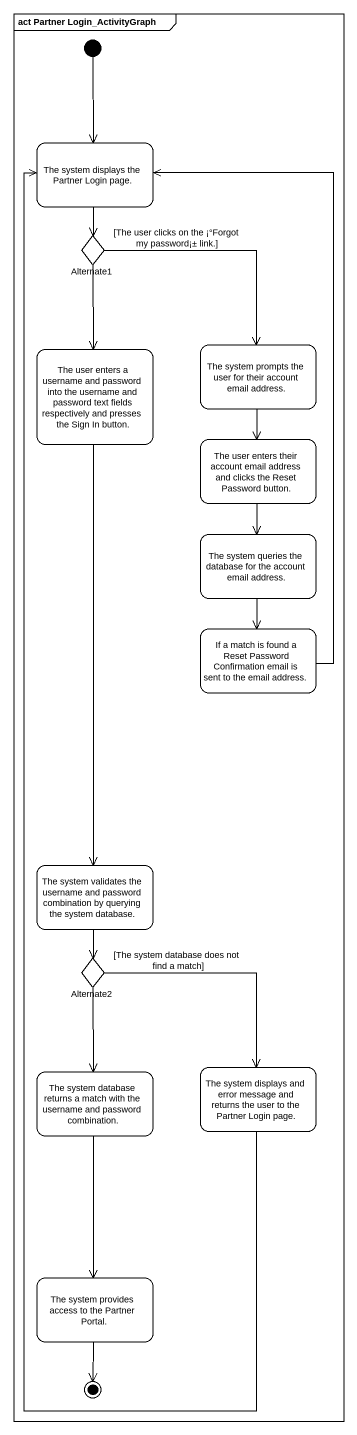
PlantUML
@startuml
mainframe act Partner Login_ActivityGraph
hide empty description
state "The system displays the Partner Login page." as The_system_displays_the
state Alternate1 <<choice>>
state "The user enters a username and password into the username and password text fields respectively and presses the Sign In button." as The_user_enters_a_username
state "The system prompts the user for their account email address." as The_system_prompts_the_user
state "The user enters their account email address and clicks the Reset Password button." as The_user_enters_their
state "The system queries the database for the account email address." as The_system_queries_the
state "If a match is found a Reset Password Confirmation email is sent to the email address." as If_a_match_is_found_a_Reset
state "The system validates the username and password combination by querying the system database." as The_system_validates_the
state Alternate2 <<choice>>
state "The system database returns a match with the username and password combination." as The_system_database_returns
state "The system displays and error message and returns the user to the Partner Login page." as The_system_displays_and
state "The system provides access to the Partner Portal." as The_system_provides_access
[*] --> The_system_displays_the
The_system_displays_the --> Alternate1
Alternate1 --> The_user_enters_a_username
Alternate1 --> The_system_prompts_the_user : [The user clicks on the ¡°Forgot my password¡± link.]
The_user_enters_a_username --> The_system_validates_the
The_system_prompts_the_user --> The_user_enters_their
The_user_enters_their --> The_system_queries_the
The_system_queries_the --> If_a_match_is_found_a_Reset
If_a_match_is_found_a_Reset -up-> The_system_displays_the
The_system_validates_the --> Alternate2
Alternate2 --> The_system_database_returns
Alternate2 --> The_system_displays_and : [The system database does not find a match]
The_system_database_returns --> The_system_provides_access
The_system_displays_and -up-> The_system_displays_the
The_system_provides_access --> [*]
@enduml
